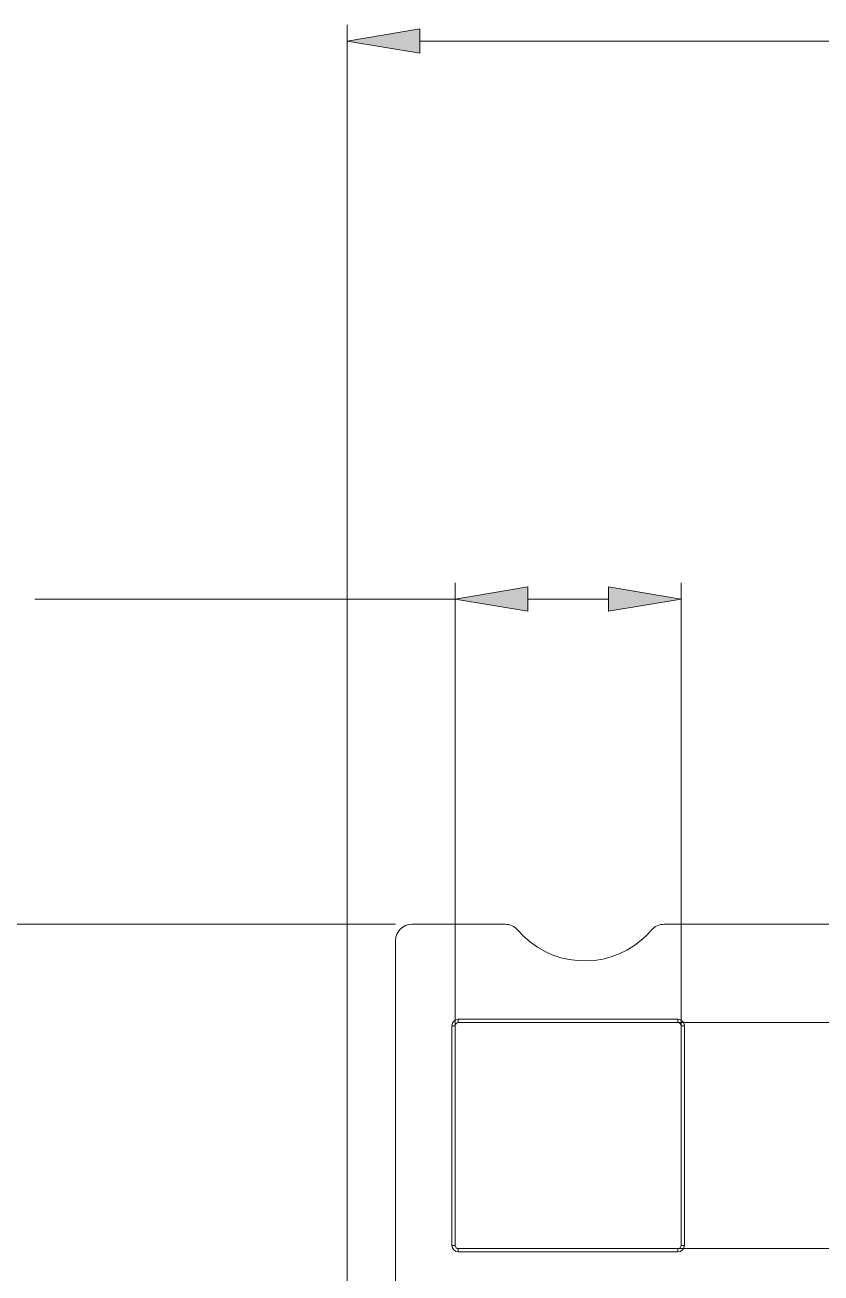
# Model space of a CAD drawing. Header units: millimetres. Extents: x 78 to 606, y -329 to -69.
# Drawn here: x 109 to 158.3, y -148 to -70.8 of the extents above; entities that cross this region are included whole.
import ezdxf

# ---------------------------------------------------------------- set-up
doc = ezdxf.new("R2010")
doc.units = ezdxf.units.MM
doc.header["$MEASUREMENT"] = 0
doc.layers.add('图层 1', color=7, linetype='Continuous', lineweight=0)

msp = doc.modelspace()

# ---------------------------------------------------------------- hatches: boundary and pattern name
at = {"layer": '图层 1', "true_color": 0x6ab82d, "transparency": 33554687}
h = msp.add_hatch(color=75, dxfattribs=at)
h.dxf.hatch_style = 2
h.paths.add_polyline_path([(133.436, -71.023), (133.436, -72.523), (128.936, -71.773)])
h = msp.add_hatch(color=75, dxfattribs=at)
h.dxf.hatch_style = 2
h.paths.add_polyline_path([(140.121, -105.566), (140.121, -107.066), (135.621, -106.316)])
h = msp.add_hatch(color=75, dxfattribs=at)
h.dxf.hatch_style = 2
h.paths.add_polyline_path([(145.121, -107.066), (145.121, -105.566), (149.621, -106.316)])

# ---------------------------------------------------------------- linework, layer by layer
at = {"layer": '图层 1', "color": 75, "lineweight": 5, "true_color": 0x6ab82d}
for p, q in [((128.936, -162.607), (128.936, -70.773)), ((133.436, -71.773), (200.094, -71.773)), ((135.621, -132.728), (135.621, -105.316)), ((149.621, -132.728), (149.621, -105.316)), ((135.621, -106.316), (109.6, -106.316)), ((140.121, -106.316), (145.121, -106.316)), ((131.936, -126.448), (79.704, -126.448)), ((149.421, -132.528), (166.859, -132.528)), ((149.421, -146.528), (166.859, -146.528))]:
    msp.add_line(p, q, dxfattribs=at)
at = {"layer": '图层 1', "color": 18, "lineweight": 5, "true_color": 0x040000}
for p, q in [((138.728, -126.448), (132.936, -126.448)), ((148.549, -126.448), (219.346, -126.448)), ((131.936, -127.448), (131.936, -156.558)), ((135.421, -132.728), (135.421, -146.328)), ((135.621, -132.728), (135.421, -132.728)), ((135.621, -132.728), (135.621, -146.328)), ((135.821, -132.328), (135.821, -132.528)), ((149.421, -132.328), (135.821, -132.328)), ((149.421, -132.528), (135.821, -132.528)), ((149.421, -132.528), (149.421, -132.328)), ((149.621, -146.328), (149.621, -132.728)), ((149.821, -132.728), (149.621, -132.728)), ((149.821, -146.328), (149.821, -132.728)), ((135.421, -146.328), (135.621, -146.328)), ((135.821, -146.528), (135.821, -146.728)), ((135.821, -146.528), (149.421, -146.528)), ((135.821, -146.728), (149.421, -146.728)), ((149.421, -146.728), (149.421, -146.528)), ((149.621, -146.328), (149.821, -146.328))]:
    msp.add_line(p, q, dxfattribs=at)
at = {"layer": '图层 1', "color": 18, "lineweight": 0, "true_color": 0x040000}
for points in [[(133.436, -71.023), (133.436, -72.523), (128.936, -71.773), (128.936, -71.773)], [(140.121, -105.566), (140.121, -107.066), (135.621, -106.316), (135.621, -106.316)], [(145.121, -107.066), (145.121, -105.566), (149.621, -106.316), (149.621, -106.316)]]:
    msp.add_lwpolyline(points, close=True, dxfattribs=at)
at = {"layer": '图层 1'}
for points in [[(133.436, -71.023), (133.436, -72.523), (128.936, -71.773)], [(140.121, -105.566), (140.121, -107.066), (135.621, -106.316)], [(145.121, -107.066), (145.121, -105.566), (149.621, -106.316)]]:
    msp.add_lwpolyline(points, close=True, dxfattribs=at)
at = {"layer": '图层 1', "color": 18, "lineweight": 5, "true_color": 0x040000}
for points in [[(132.936, -126.448), (132.384, -126.448), (131.936, -126.896), (131.936, -127.448)], [(139.49, -126.799), (139.3, -126.576), (139.021, -126.448), (138.728, -126.448)], [(148.549, -126.448), (148.256, -126.448), (147.978, -126.576), (147.788, -126.799)], [(135.821, -132.328), (135.6, -132.328), (135.421, -132.507), (135.421, -132.728)], [(149.821, -132.728), (149.821, -132.507), (149.642, -132.328), (149.421, -132.328)], [(135.421, -146.328), (135.421, -146.549), (135.6, -146.728), (135.821, -146.728)], [(149.421, -146.728), (149.642, -146.728), (149.821, -146.549), (149.821, -146.328)]]:
    msp.add_open_spline(points, degree=3, dxfattribs=at)
for points in [[(139.49, -126.799), (141.441, -129.091), (144.881, -129.367), (147.172, -127.415), (147.394, -127.227), (147.599, -127.021), (147.788, -126.799)], [(135.821, -132.528), (135.71, -132.528), (135.621, -132.618), (135.621, -132.728), (135.621, -132.728), (135.621, -132.728), (135.621, -132.728)], [(149.621, -132.728), (149.621, -132.618), (149.531, -132.528), (149.421, -132.528), (149.421, -132.528), (149.421, -132.528), (149.421, -132.528)], [(135.621, -146.328), (135.621, -146.439), (135.71, -146.528), (135.821, -146.528), (135.821, -146.528), (135.821, -146.528), (135.821, -146.528)], [(149.421, -146.528), (149.531, -146.528), (149.621, -146.439), (149.621, -146.328), (149.621, -146.328), (149.621, -146.328), (149.621, -146.328)]]:
    msp.add_open_spline(points, degree=3, knots=[0, 0, 0, 0, 1, 1, 1, 2, 2, 2, 2], dxfattribs=at)

doc.saveas('drawing.dxf')
